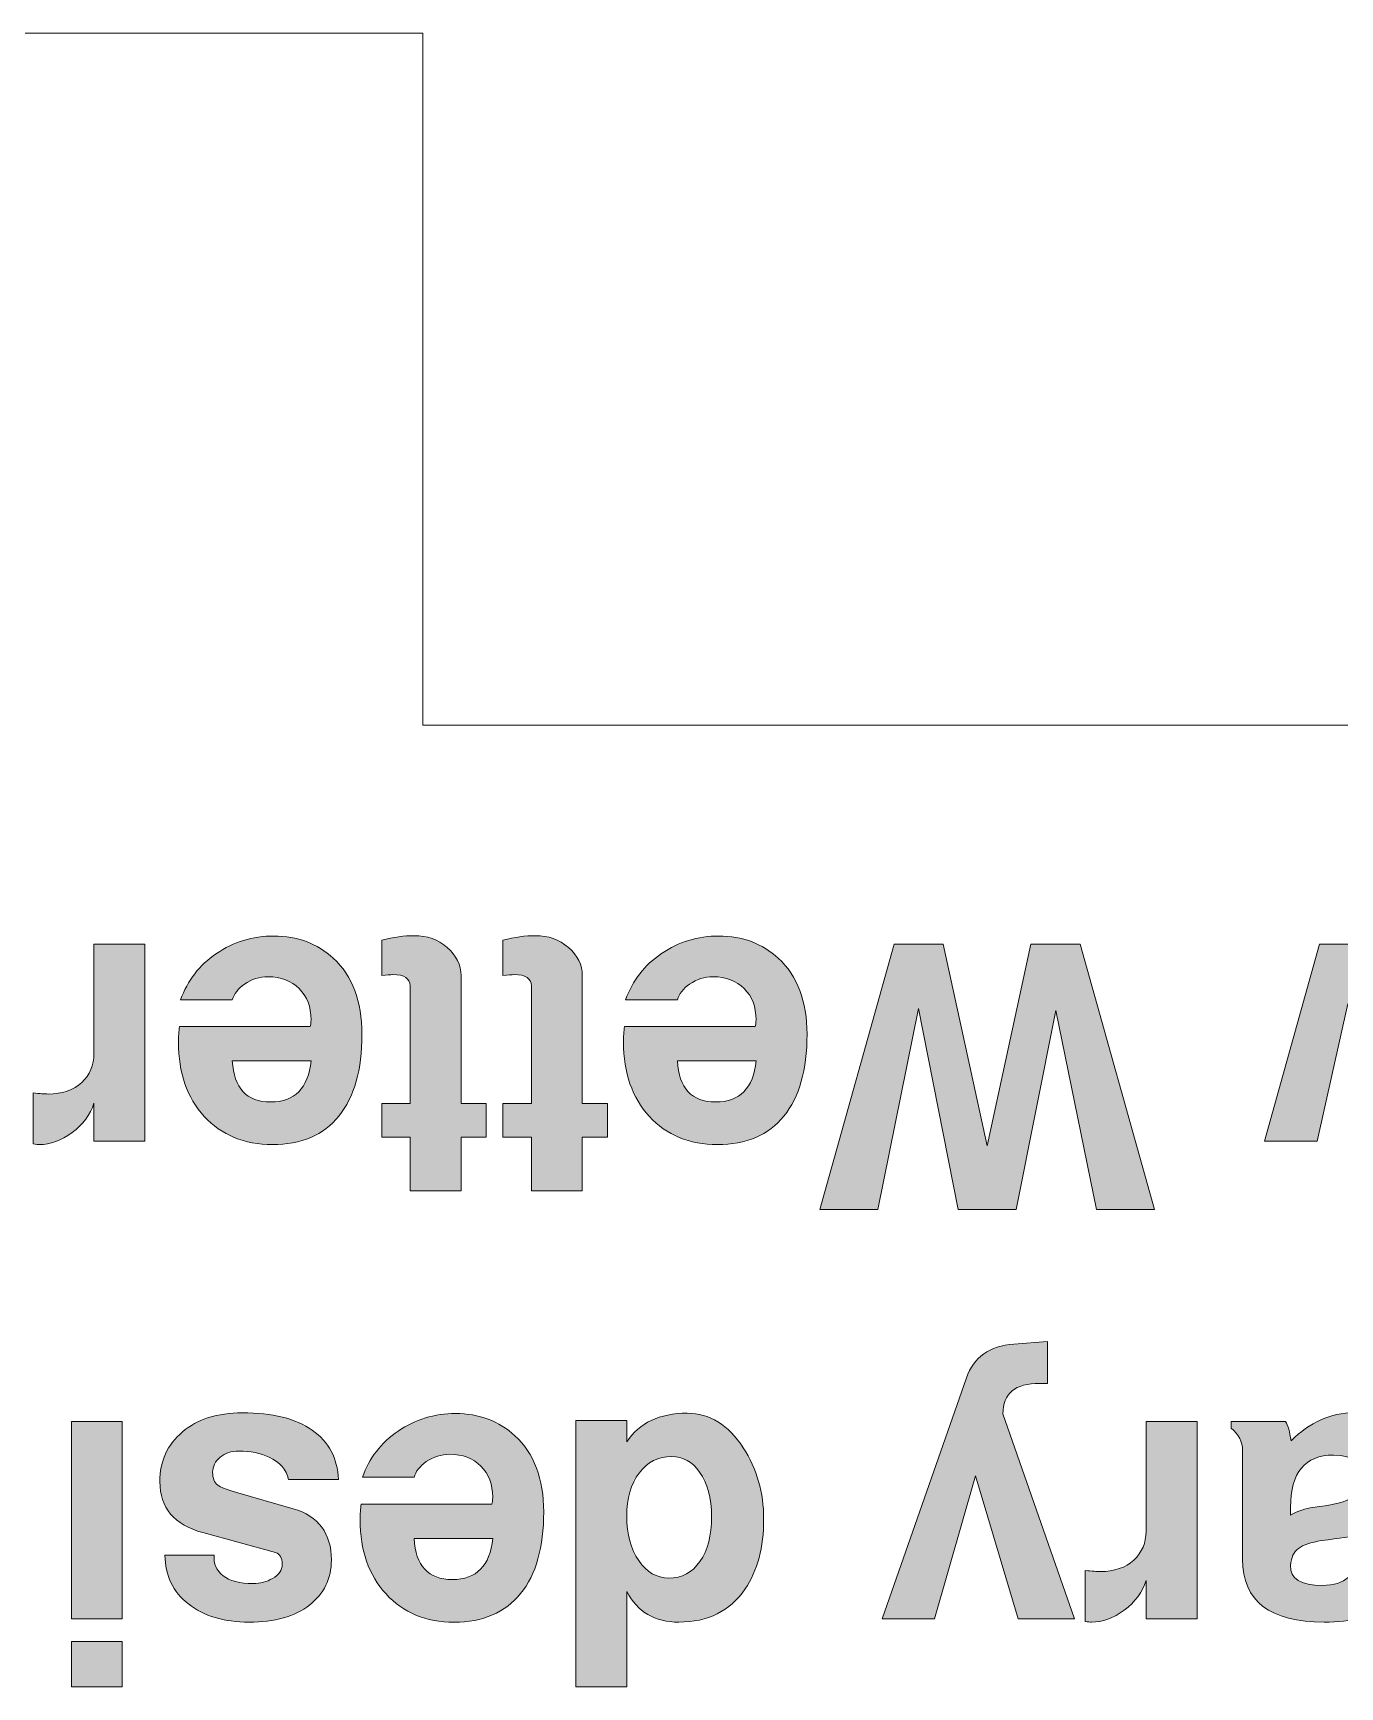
# Model space of a CAD drawing. Header units: inches. Extents: x 0.79 to 6.2, y -4.47 to -0.71.
# Drawn here: x 2.9723 to 3.344, y -1.2125 to -0.7419 of the extents above; entities that cross this region are included whole.
import ezdxf

# ---------------------------------------------------------------- set-up
doc = ezdxf.new("R2010")
doc.units = ezdxf.units.IN
doc.header["$MEASUREMENT"] = 0
doc.layers.add('Layer 1', color=7, linetype='Continuous')

# ---------------------------------------------------------------- blocks, each defined once
blk = doc.blocks.new('block 2')
at = {"layer": 'Layer 1', "color": 7, "lineweight": 5, "true_color": 0xffffff}
for points in [[(2.55409, -0.74186), (3.08312, -0.74186)], [(3.08312, -0.74186), (3.08312, -0.9388)], [(3.08312, -0.9388), (3.60478, -0.9388)]]:
    blk.add_lwpolyline(points, dxfattribs=at)
blk = doc.blocks.new('block 53')
at = {"layer": 'Layer 1', "true_color": 0xed1f24}
h = blk.add_hatch(color=240, dxfattribs=at)
h.dxf.hatch_style = 2
edge = h.paths.add_edge_path()
edge.add_spline(control_points=[(3.21374, -1.19314), (3.21374, -1.19314), (3.23777, -1.12457), (3.23777, -1.12457), (3.23984, -1.1187), (3.24433, -1.11549), (3.25123, -1.11494), (3.25123, -1.11494), (3.26077, -1.11421), (3.26077, -1.11421), (3.26077, -1.11421), (3.26077, -1.12612), (3.26077, -1.12612), (3.26077, -1.12612), (3.25859, -1.12612), (3.25859, -1.12612), (3.25161, -1.12612), (3.24813, -1.12902), (3.24813, -1.13482), (3.24813, -1.13482), (3.26853, -1.19314), (3.26853, -1.19314), (3.26853, -1.19314), (3.25248, -1.19314), (3.25248, -1.19314), (3.25248, -1.19314), (3.24036, -1.15243), (3.24036, -1.15243), (3.24036, -1.15243), (3.22865, -1.19314), (3.22865, -1.19314), (3.22865, -1.19314), (3.21374, -1.19314), (3.21374, -1.19314)], knot_values=[0, 0, 0, 0, 1, 1, 1, 2, 2, 2, 3, 3, 3, 4, 4, 4, 5, 5, 5, 6, 6, 6, 7, 7, 7, 8, 8, 8, 9, 9, 9, 10, 10, 10, 11, 11, 11, 11], degree=3, periodic=1)
h = blk.add_hatch(color=240, dxfattribs=at)
h.dxf.hatch_style = 2
h.paths.add_polyline_path([(2.98315, -1.137), (2.99765, -1.137), (2.99765, -1.19314), (2.98315, -1.19314)])
h.paths.add_polyline_path([(2.98315, -1.19956), (2.99765, -1.19956), (2.99765, -1.21251), (2.98315, -1.21251)])
h = blk.add_hatch(color=240, dxfattribs=at)
h.dxf.hatch_style = 2
edge = h.paths.add_edge_path()
edge.add_spline(control_points=[(3.00832, -1.15409), (3.00832, -1.14829), (3.01046, -1.14358), (3.01474, -1.13995), (3.01902, -1.13633), (3.02469, -1.13451), (3.03173, -1.13451), (3.04036, -1.13451), (3.04701, -1.13615), (3.05167, -1.13943), (3.05634, -1.14271), (3.05884, -1.14739), (3.05918, -1.15347), (3.05918, -1.15347), (3.04489, -1.15347), (3.04489, -1.15347), (3.04433, -1.15063), (3.0425, -1.14853), (3.03939, -1.14715), (3.03698, -1.14598), (3.03411, -1.14539), (3.0308, -1.14539), (3.02866, -1.14539), (3.02688, -1.14598), (3.02547, -1.14716), (3.02405, -1.14834), (3.02334, -1.14977), (3.02334, -1.15144), (3.02334, -1.15311), (3.02382, -1.15433), (3.02479, -1.1551), (3.02554, -1.15565), (3.02723, -1.15631), (3.02984, -1.15708), (3.02984, -1.15708), (3.04622, -1.1618), (3.04622, -1.1618), (3.05348, -1.16393), (3.05711, -1.1688), (3.05711, -1.17638), (3.05711, -1.18169), (3.05504, -1.18597), (3.0509, -1.18921), (3.04675, -1.19245), (3.04102, -1.19407), (3.0337, -1.19407), (3.02658, -1.19407), (3.02084, -1.19235), (3.01645, -1.1889), (3.01206, -1.18544), (3.00984, -1.18081), (3.00977, -1.17501), (3.00977, -1.17501), (3.02376, -1.17501), (3.02376, -1.17501), (3.02355, -1.17743), (3.02439, -1.17938), (3.02629, -1.18087), (3.02819, -1.18235), (3.03104, -1.18309), (3.03484, -1.18309), (3.03691, -1.18309), (3.03874, -1.18261), (3.04033, -1.18164), (3.0422, -1.18061), (3.04312, -1.17926), (3.04312, -1.17761), (3.04312, -1.17574), (3.0425, -1.17464), (3.04126, -1.17429), (3.04126, -1.17429), (3.02054, -1.16859), (3.02054, -1.16859), (3.0124, -1.16638), (3.00832, -1.16155), (3.00832, -1.15409)], knot_values=[0, 0, 0, 0, 1, 1, 1, 2, 2, 2, 3, 3, 3, 4, 4, 4, 5, 5, 5, 6, 6, 6, 7, 7, 7, 8, 8, 8, 9, 9, 9, 10, 10, 10, 11, 11, 11, 12, 12, 12, 13, 13, 13, 14, 14, 14, 15, 15, 15, 16, 16, 16, 17, 17, 17, 18, 18, 18, 19, 19, 19, 20, 20, 20, 21, 21, 21, 22, 22, 22, 23, 23, 23, 24, 24, 24, 25, 25, 25, 25], degree=3, periodic=1)
h = blk.add_hatch(color=240, dxfattribs=at)
h.dxf.hatch_style = 2
edge = h.paths.add_edge_path()
edge.add_spline(control_points=[(3.06529, -1.16496), (3.06529, -1.16331), (3.0654, -1.16182), (3.06561, -1.16051), (3.06561, -1.16051), (3.1028, -1.16051), (3.1028, -1.16051), (3.10293, -1.1601), (3.103, -1.15944), (3.103, -1.15854), (3.103, -1.15488), (3.10187, -1.15193), (3.09962, -1.14969), (3.09736, -1.14744), (3.09441, -1.14632), (3.09079, -1.14632), (3.08839, -1.14632), (3.08617, -1.14701), (3.08411, -1.14839), (3.08227, -1.14971), (3.0811, -1.15119), (3.08063, -1.15285), (3.08063, -1.15285), (3.06592, -1.15285), (3.06592, -1.15285), (3.06785, -1.14739), (3.07125, -1.14301), (3.07612, -1.13969), (3.08099, -1.13637), (3.08643, -1.13472), (3.09243, -1.13472), (3.09913, -1.13472), (3.10476, -1.13683), (3.10932, -1.14104), (3.11478, -1.14608), (3.11751, -1.15329), (3.11751, -1.16269), (3.11751, -1.17277), (3.11532, -1.18052), (3.11093, -1.18594), (3.10654, -1.19137), (3.10024, -1.19407), (3.09202, -1.19407), (3.08401, -1.19407), (3.07756, -1.1914), (3.07265, -1.18605), (3.06775, -1.18069), (3.06529, -1.17367), (3.06529, -1.16496)], knot_values=[0, 0, 0, 0, 1, 1, 1, 2, 2, 2, 3, 3, 3, 4, 4, 4, 5, 5, 5, 6, 6, 6, 7, 7, 7, 8, 8, 8, 9, 9, 9, 10, 10, 10, 11, 11, 11, 12, 12, 12, 13, 13, 13, 14, 14, 14, 15, 15, 15, 16, 16, 16, 16], degree=3, periodic=1)
edge = h.paths.add_edge_path()
edge.add_spline(control_points=[(3.08063, -1.17025), (3.08105, -1.17805), (3.08467, -1.18195), (3.0915, -1.18195), (3.0984, -1.18195), (3.10223, -1.17805), (3.103, -1.17025), (3.103, -1.17025), (3.08063, -1.17025), (3.08063, -1.17025)], knot_values=[0, 0, 0, 0, 1, 1, 1, 2, 2, 2, 3, 3, 3, 3], degree=3, periodic=1)
h = blk.add_hatch(color=240, dxfattribs=at)
h.dxf.hatch_style = 2
edge = h.paths.add_edge_path()
edge.add_spline(control_points=[(3.12662, -1.13668), (3.12662, -1.13668), (3.14112, -1.13668), (3.14112, -1.13668), (3.14112, -1.13668), (3.14112, -1.1428), (3.14112, -1.1428), (3.14471, -1.13734), (3.15044, -1.13462), (3.15832, -1.13462), (3.16467, -1.13462), (3.16999, -1.13789), (3.17427, -1.14446), (3.17814, -1.15047), (3.18007, -1.15723), (3.18007, -1.16476), (3.18007, -1.17277), (3.17831, -1.1794), (3.17479, -1.18464), (3.17051, -1.19093), (3.16423, -1.19407), (3.15594, -1.19407), (3.1491, -1.19407), (3.14417, -1.19118), (3.14112, -1.18537), (3.14112, -1.18537), (3.14112, -1.21251), (3.14112, -1.21251), (3.14112, -1.21251), (3.12662, -1.21251), (3.12662, -1.21251), (3.12662, -1.21251), (3.12662, -1.13668), (3.12662, -1.13668)], knot_values=[0, 0, 0, 0, 1, 1, 1, 2, 2, 2, 3, 3, 3, 4, 4, 4, 5, 5, 5, 6, 6, 6, 7, 7, 7, 8, 8, 8, 9, 9, 9, 10, 10, 10, 11, 11, 11, 11], degree=3, periodic=1)
edge = h.paths.add_edge_path()
edge.add_spline(control_points=[(3.14112, -1.16388), (3.14112, -1.16904), (3.14226, -1.17328), (3.14452, -1.17658), (3.1468, -1.17988), (3.14965, -1.18154), (3.15309, -1.18154), (3.1568, -1.18154), (3.15976, -1.17995), (3.16196, -1.17679), (3.16416, -1.17362), (3.16526, -1.16939), (3.16526, -1.16408), (3.16526, -1.15871), (3.16412, -1.15448), (3.16185, -1.15138), (3.15979, -1.14842), (3.15715, -1.14694), (3.15391, -1.14694), (3.15013, -1.14694), (3.14705, -1.14851), (3.14468, -1.15164), (3.14231, -1.15477), (3.14112, -1.15885), (3.14112, -1.16388)], knot_values=[0, 0, 0, 0, 1, 1, 1, 2, 2, 2, 3, 3, 3, 4, 4, 4, 5, 5, 5, 6, 6, 6, 7, 7, 7, 8, 8, 8, 8], degree=3, periodic=1)
h = blk.add_hatch(color=240, dxfattribs=at)
h.dxf.hatch_style = 2
edge = h.paths.add_edge_path()
edge.add_spline(control_points=[(3.27154, -1.17936), (3.27347, -1.17957), (3.27489, -1.17967), (3.27578, -1.17967), (3.27986, -1.17967), (3.28305, -1.17859), (3.28537, -1.17641), (3.28769, -1.17424), (3.28884, -1.17149), (3.28884, -1.16818), (3.28884, -1.16818), (3.28884, -1.137), (3.28884, -1.137), (3.28884, -1.137), (3.30334, -1.137), (3.30334, -1.137), (3.30334, -1.137), (3.30334, -1.19314), (3.30334, -1.19314), (3.30334, -1.19314), (3.28884, -1.19314), (3.28884, -1.19314), (3.28884, -1.19314), (3.28884, -1.18226), (3.28884, -1.18226), (3.2878, -1.18558), (3.28573, -1.18837), (3.28263, -1.19065), (3.27951, -1.19293), (3.27641, -1.19407), (3.2733, -1.19407), (3.27296, -1.19407), (3.27237, -1.194), (3.27154, -1.19387), (3.27154, -1.19387), (3.27154, -1.17936), (3.27154, -1.17936)], knot_values=[0, 0, 0, 0, 1, 1, 1, 2, 2, 2, 3, 3, 3, 4, 4, 4, 5, 5, 5, 6, 6, 6, 7, 7, 7, 8, 8, 8, 9, 9, 9, 10, 10, 10, 11, 11, 11, 12, 12, 12, 12], degree=3, periodic=1)
h = blk.add_hatch(color=240, dxfattribs=at)
h.dxf.hatch_style = 2
edge = h.paths.add_edge_path()
edge.add_spline(control_points=[(3.31308, -1.137), (3.31308, -1.137), (3.32852, -1.137), (3.32852, -1.137), (3.3292, -1.1381), (3.32973, -1.13993), (3.33007, -1.14249), (3.33539, -1.13717), (3.34136, -1.13451), (3.34799, -1.13451), (3.35338, -1.13451), (3.35749, -1.13601), (3.36032, -1.13902), (3.36315, -1.14202), (3.36456, -1.14628), (3.36456, -1.15181), (3.36456, -1.15637), (3.36322, -1.16027), (3.36053, -1.16351), (3.35783, -1.16676), (3.35421, -1.16873), (3.34965, -1.16942), (3.34751, -1.1697), (3.34389, -1.17018), (3.33877, -1.17087), (3.33573, -1.17135), (3.33354, -1.17209), (3.33219, -1.1731), (3.33084, -1.1741), (3.33011, -1.1757), (3.32996, -1.17791), (3.32976, -1.18171), (3.33276, -1.18361), (3.33898, -1.18361), (3.34547, -1.18361), (3.34882, -1.18057), (3.34903, -1.17449), (3.34903, -1.17449), (3.36281, -1.17449), (3.36281, -1.17449), (3.36253, -1.18113), (3.36054, -1.18605), (3.35685, -1.18926), (3.35316, -1.19247), (3.34737, -1.19407), (3.3395, -1.19407), (3.32403, -1.19407), (3.31629, -1.1881), (3.31629, -1.17615), (3.31629, -1.17615), (3.31629, -1.14518), (3.31629, -1.14518), (3.31629, -1.14276), (3.31522, -1.14066), (3.31308, -1.13886), (3.31308, -1.13886), (3.31308, -1.137), (3.31308, -1.137)], knot_values=[0, 0, 0, 0, 1, 1, 1, 2, 2, 2, 3, 3, 3, 4, 4, 4, 5, 5, 5, 6, 6, 6, 7, 7, 7, 8, 8, 8, 9, 9, 9, 10, 10, 10, 11, 11, 11, 12, 12, 12, 13, 13, 13, 14, 14, 14, 15, 15, 15, 16, 16, 16, 17, 17, 17, 18, 18, 18, 19, 19, 19, 19], degree=3, periodic=1)
edge = h.paths.add_edge_path()
edge.add_spline(control_points=[(3.32996, -1.16144), (3.32996, -1.16144), (3.32996, -1.16362), (3.32996, -1.16362), (3.33205, -1.16244), (3.33417, -1.16172), (3.33632, -1.16144), (3.34138, -1.16082), (3.34479, -1.16006), (3.34652, -1.15917), (3.34895, -1.15799), (3.35017, -1.15592), (3.35017, -1.15295), (3.35017, -1.14867), (3.34749, -1.14653), (3.34215, -1.14653), (3.33403, -1.14653), (3.32996, -1.1515), (3.32996, -1.16144)], knot_values=[0, 0, 0, 0, 1, 1, 1, 2, 2, 2, 3, 3, 3, 4, 4, 4, 5, 5, 5, 6, 6, 6, 6], degree=3, periodic=1)
at = {"layer": 'Layer 1', "lineweight": 0}
for points in [[(2.98315, -1.137), (2.99765, -1.137), (2.99765, -1.19314), (2.98315, -1.19314), (2.98315, -1.137)], [(2.98315, -1.19956), (2.99765, -1.19956), (2.99765, -1.21251), (2.98315, -1.21251), (2.98315, -1.19956)]]:
    blk.add_lwpolyline(points, dxfattribs=at)
for points, knots in [([(3.21374, -1.19314), (3.21374, -1.19314), (3.23777, -1.12457), (3.23777, -1.12457), (3.23984, -1.1187), (3.24433, -1.11549), (3.25123, -1.11494), (3.25123, -1.11494), (3.26077, -1.11421), (3.26077, -1.11421), (3.26077, -1.11421), (3.26077, -1.12612), (3.26077, -1.12612), (3.26077, -1.12612), (3.25859, -1.12612), (3.25859, -1.12612), (3.25161, -1.12612), (3.24813, -1.12902), (3.24813, -1.13482), (3.24813, -1.13482), (3.26853, -1.19314), (3.26853, -1.19314), (3.26853, -1.19314), (3.25248, -1.19314), (3.25248, -1.19314), (3.25248, -1.19314), (3.24036, -1.15243), (3.24036, -1.15243), (3.24036, -1.15243), (3.22865, -1.19314), (3.22865, -1.19314), (3.22865, -1.19314), (3.21374, -1.19314), (3.21374, -1.19314)], [0, 0, 0, 0, 1, 1, 1, 2, 2, 2, 3, 3, 3, 4, 4, 4, 5, 5, 5, 6, 6, 6, 7, 7, 7, 8, 8, 8, 9, 9, 9, 10, 10, 10, 11, 11, 11, 11]), ([(3.00832, -1.15409), (3.00832, -1.14829), (3.01046, -1.14358), (3.01474, -1.13995), (3.01902, -1.13633), (3.02469, -1.13451), (3.03173, -1.13451), (3.04036, -1.13451), (3.04701, -1.13615), (3.05167, -1.13943), (3.05634, -1.14271), (3.05884, -1.14739), (3.05918, -1.15347), (3.05918, -1.15347), (3.04489, -1.15347), (3.04489, -1.15347), (3.04433, -1.15063), (3.0425, -1.14853), (3.03939, -1.14715), (3.03698, -1.14598), (3.03411, -1.14539), (3.0308, -1.14539), (3.02866, -1.14539), (3.02688, -1.14598), (3.02547, -1.14716), (3.02405, -1.14834), (3.02334, -1.14977), (3.02334, -1.15144), (3.02334, -1.15311), (3.02382, -1.15433), (3.02479, -1.1551), (3.02554, -1.15565), (3.02723, -1.15631), (3.02984, -1.15708), (3.02984, -1.15708), (3.04622, -1.1618), (3.04622, -1.1618), (3.05348, -1.16393), (3.05711, -1.1688), (3.05711, -1.17638), (3.05711, -1.18169), (3.05504, -1.18597), (3.0509, -1.18921), (3.04675, -1.19245), (3.04102, -1.19407), (3.0337, -1.19407), (3.02658, -1.19407), (3.02084, -1.19235), (3.01645, -1.1889), (3.01206, -1.18544), (3.00984, -1.18081), (3.00977, -1.17501), (3.00977, -1.17501), (3.02376, -1.17501), (3.02376, -1.17501), (3.02355, -1.17743), (3.02439, -1.17938), (3.02629, -1.18087), (3.02819, -1.18235), (3.03104, -1.18309), (3.03484, -1.18309), (3.03691, -1.18309), (3.03874, -1.18261), (3.04033, -1.18164), (3.0422, -1.18061), (3.04312, -1.17926), (3.04312, -1.17761), (3.04312, -1.17574), (3.0425, -1.17464), (3.04126, -1.17429), (3.04126, -1.17429), (3.02054, -1.16859), (3.02054, -1.16859), (3.0124, -1.16638), (3.00832, -1.16155), (3.00832, -1.15409)], [0, 0, 0, 0, 1, 1, 1, 2, 2, 2, 3, 3, 3, 4, 4, 4, 5, 5, 5, 6, 6, 6, 7, 7, 7, 8, 8, 8, 9, 9, 9, 10, 10, 10, 11, 11, 11, 12, 12, 12, 13, 13, 13, 14, 14, 14, 15, 15, 15, 16, 16, 16, 17, 17, 17, 18, 18, 18, 19, 19, 19, 20, 20, 20, 21, 21, 21, 22, 22, 22, 23, 23, 23, 24, 24, 24, 25, 25, 25, 25]), ([(3.06529, -1.16496), (3.06529, -1.16331), (3.0654, -1.16182), (3.06561, -1.16051), (3.06561, -1.16051), (3.1028, -1.16051), (3.1028, -1.16051), (3.10293, -1.1601), (3.103, -1.15944), (3.103, -1.15854), (3.103, -1.15488), (3.10187, -1.15193), (3.09962, -1.14969), (3.09736, -1.14744), (3.09441, -1.14632), (3.09079, -1.14632), (3.08839, -1.14632), (3.08617, -1.14701), (3.08411, -1.14839), (3.08227, -1.14971), (3.0811, -1.15119), (3.08063, -1.15285), (3.08063, -1.15285), (3.06592, -1.15285), (3.06592, -1.15285), (3.06785, -1.14739), (3.07125, -1.14301), (3.07612, -1.13969), (3.08099, -1.13637), (3.08643, -1.13472), (3.09243, -1.13472), (3.09913, -1.13472), (3.10476, -1.13683), (3.10932, -1.14104), (3.11478, -1.14608), (3.11751, -1.15329), (3.11751, -1.16269), (3.11751, -1.17277), (3.11532, -1.18052), (3.11093, -1.18594), (3.10654, -1.19137), (3.10024, -1.19407), (3.09202, -1.19407), (3.08401, -1.19407), (3.07756, -1.1914), (3.07265, -1.18605), (3.06775, -1.18069), (3.06529, -1.17367), (3.06529, -1.16496)], [0, 0, 0, 0, 1, 1, 1, 2, 2, 2, 3, 3, 3, 4, 4, 4, 5, 5, 5, 6, 6, 6, 7, 7, 7, 8, 8, 8, 9, 9, 9, 10, 10, 10, 11, 11, 11, 12, 12, 12, 13, 13, 13, 14, 14, 14, 15, 15, 15, 16, 16, 16, 16]), ([(3.12662, -1.13668), (3.12662, -1.13668), (3.14112, -1.13668), (3.14112, -1.13668), (3.14112, -1.13668), (3.14112, -1.1428), (3.14112, -1.1428), (3.14471, -1.13734), (3.15044, -1.13462), (3.15832, -1.13462), (3.16467, -1.13462), (3.16999, -1.13789), (3.17427, -1.14446), (3.17814, -1.15047), (3.18007, -1.15723), (3.18007, -1.16476), (3.18007, -1.17277), (3.17831, -1.1794), (3.17479, -1.18464), (3.17051, -1.19093), (3.16423, -1.19407), (3.15594, -1.19407), (3.1491, -1.19407), (3.14417, -1.19118), (3.14112, -1.18537), (3.14112, -1.18537), (3.14112, -1.21251), (3.14112, -1.21251), (3.14112, -1.21251), (3.12662, -1.21251), (3.12662, -1.21251), (3.12662, -1.21251), (3.12662, -1.13668), (3.12662, -1.13668)], [0, 0, 0, 0, 1, 1, 1, 2, 2, 2, 3, 3, 3, 4, 4, 4, 5, 5, 5, 6, 6, 6, 7, 7, 7, 8, 8, 8, 9, 9, 9, 10, 10, 10, 11, 11, 11, 11]), ([(3.27154, -1.17936), (3.27347, -1.17957), (3.27489, -1.17967), (3.27578, -1.17967), (3.27986, -1.17967), (3.28305, -1.17859), (3.28537, -1.17641), (3.28769, -1.17424), (3.28884, -1.17149), (3.28884, -1.16818), (3.28884, -1.16818), (3.28884, -1.137), (3.28884, -1.137), (3.28884, -1.137), (3.30334, -1.137), (3.30334, -1.137), (3.30334, -1.137), (3.30334, -1.19314), (3.30334, -1.19314), (3.30334, -1.19314), (3.28884, -1.19314), (3.28884, -1.19314), (3.28884, -1.19314), (3.28884, -1.18226), (3.28884, -1.18226), (3.2878, -1.18558), (3.28573, -1.18837), (3.28263, -1.19065), (3.27951, -1.19293), (3.27641, -1.19407), (3.2733, -1.19407), (3.27296, -1.19407), (3.27237, -1.194), (3.27154, -1.19387), (3.27154, -1.19387), (3.27154, -1.17936), (3.27154, -1.17936)], [0, 0, 0, 0, 1, 1, 1, 2, 2, 2, 3, 3, 3, 4, 4, 4, 5, 5, 5, 6, 6, 6, 7, 7, 7, 8, 8, 8, 9, 9, 9, 10, 10, 10, 11, 11, 11, 12, 12, 12, 12]), ([(3.31308, -1.137), (3.31308, -1.137), (3.32852, -1.137), (3.32852, -1.137), (3.3292, -1.1381), (3.32973, -1.13993), (3.33007, -1.14249), (3.33539, -1.13717), (3.34136, -1.13451), (3.34799, -1.13451), (3.35338, -1.13451), (3.35749, -1.13601), (3.36032, -1.13902), (3.36315, -1.14202), (3.36456, -1.14628), (3.36456, -1.15181), (3.36456, -1.15637), (3.36322, -1.16027), (3.36053, -1.16351), (3.35783, -1.16676), (3.35421, -1.16873), (3.34965, -1.16942), (3.34751, -1.1697), (3.34389, -1.17018), (3.33877, -1.17087), (3.33573, -1.17135), (3.33354, -1.17209), (3.33219, -1.1731), (3.33084, -1.1741), (3.33011, -1.1757), (3.32996, -1.17791), (3.32976, -1.18171), (3.33276, -1.18361), (3.33898, -1.18361), (3.34547, -1.18361), (3.34882, -1.18057), (3.34903, -1.17449), (3.34903, -1.17449), (3.36281, -1.17449), (3.36281, -1.17449), (3.36253, -1.18113), (3.36054, -1.18605), (3.35685, -1.18926), (3.35316, -1.19247), (3.34737, -1.19407), (3.3395, -1.19407), (3.32403, -1.19407), (3.31629, -1.1881), (3.31629, -1.17615), (3.31629, -1.17615), (3.31629, -1.14518), (3.31629, -1.14518), (3.31629, -1.14276), (3.31522, -1.14066), (3.31308, -1.13886), (3.31308, -1.13886), (3.31308, -1.137), (3.31308, -1.137)], [0, 0, 0, 0, 1, 1, 1, 2, 2, 2, 3, 3, 3, 4, 4, 4, 5, 5, 5, 6, 6, 6, 7, 7, 7, 8, 8, 8, 9, 9, 9, 10, 10, 10, 11, 11, 11, 12, 12, 12, 13, 13, 13, 14, 14, 14, 15, 15, 15, 16, 16, 16, 17, 17, 17, 18, 18, 18, 19, 19, 19, 19]), ([(3.14112, -1.16388), (3.14112, -1.16904), (3.14226, -1.17328), (3.14452, -1.17658), (3.1468, -1.17988), (3.14965, -1.18154), (3.15309, -1.18154), (3.1568, -1.18154), (3.15976, -1.17995), (3.16196, -1.17679), (3.16416, -1.17362), (3.16526, -1.16939), (3.16526, -1.16408), (3.16526, -1.15871), (3.16412, -1.15448), (3.16185, -1.15138), (3.15979, -1.14842), (3.15715, -1.14694), (3.15391, -1.14694), (3.15013, -1.14694), (3.14705, -1.14851), (3.14468, -1.15164), (3.14231, -1.15477), (3.14112, -1.15885), (3.14112, -1.16388)], [0, 0, 0, 0, 1, 1, 1, 2, 2, 2, 3, 3, 3, 4, 4, 4, 5, 5, 5, 6, 6, 6, 7, 7, 7, 8, 8, 8, 8]), ([(3.32996, -1.16144), (3.32996, -1.16144), (3.32996, -1.16362), (3.32996, -1.16362), (3.33205, -1.16244), (3.33417, -1.16172), (3.33632, -1.16144), (3.34138, -1.16082), (3.34479, -1.16006), (3.34652, -1.15917), (3.34895, -1.15799), (3.35017, -1.15592), (3.35017, -1.15295), (3.35017, -1.14867), (3.34749, -1.14653), (3.34215, -1.14653), (3.33403, -1.14653), (3.32996, -1.1515), (3.32996, -1.16144)], [0, 0, 0, 0, 1, 1, 1, 2, 2, 2, 3, 3, 3, 4, 4, 4, 5, 5, 5, 6, 6, 6, 6]), ([(3.08063, -1.17025), (3.08105, -1.17805), (3.08467, -1.18195), (3.0915, -1.18195), (3.0984, -1.18195), (3.10223, -1.17805), (3.103, -1.17025), (3.103, -1.17025), (3.08063, -1.17025), (3.08063, -1.17025)], [0, 0, 0, 0, 1, 1, 1, 2, 2, 2, 3, 3, 3, 3])]:
    blk.add_open_spline(points, degree=3, knots=knots, dxfattribs=at)
blk = doc.blocks.new('block 52')
at = {"layer": 'Layer 1'}
blk.add_blockref('block 53', (0, 0), dxfattribs=at)
blk = doc.blocks.new('block 54')
at = {"layer": 'Layer 1', "true_color": 0xed1f24}
h = blk.add_hatch(color=240, dxfattribs=at)
h.dxf.hatch_style = 2
edge = h.paths.add_edge_path()
edge.add_spline(control_points=[(2.97228, -1.04346), (2.97421, -1.04367), (2.97563, -1.04378), (2.97652, -1.04378), (2.9806, -1.04378), (2.98379, -1.04269), (2.9861, -1.04051), (2.98842, -1.03834), (2.98958, -1.03559), (2.98958, -1.03228), (2.98958, -1.03228), (2.98958, -1.0011), (2.98958, -1.0011), (2.98958, -1.0011), (3.00408, -1.0011), (3.00408, -1.0011), (3.00408, -1.0011), (3.00408, -1.05724), (3.00408, -1.05724), (3.00408, -1.05724), (2.98958, -1.05724), (2.98958, -1.05724), (2.98958, -1.05724), (2.98958, -1.04637), (2.98958, -1.04637), (2.98854, -1.04968), (2.98647, -1.05248), (2.98336, -1.05476), (2.98025, -1.05703), (2.97715, -1.05817), (2.97404, -1.05817), (2.97369, -1.05817), (2.9731, -1.05811), (2.97228, -1.05797), (2.97228, -1.05797), (2.97228, -1.04346), (2.97228, -1.04346)], knot_values=[0, 0, 0, 0, 1, 1, 1, 2, 2, 2, 3, 3, 3, 4, 4, 4, 5, 5, 5, 6, 6, 6, 7, 7, 7, 8, 8, 8, 9, 9, 9, 10, 10, 10, 11, 11, 11, 12, 12, 12, 12], degree=3, periodic=1)
h = blk.add_hatch(color=240, dxfattribs=at)
h.dxf.hatch_style = 2
edge = h.paths.add_edge_path()
edge.add_spline(control_points=[(3.01361, -1.02907), (3.01361, -1.02741), (3.01371, -1.02593), (3.01392, -1.02461), (3.01392, -1.02461), (3.05111, -1.02461), (3.05111, -1.02461), (3.05125, -1.0242), (3.05132, -1.02354), (3.05132, -1.02264), (3.05132, -1.01898), (3.05019, -1.01603), (3.04793, -1.01379), (3.04567, -1.01154), (3.04273, -1.01042), (3.0391, -1.01042), (3.03671, -1.01042), (3.03448, -1.01111), (3.03243, -1.01249), (3.03059, -1.01381), (3.02942, -1.01529), (3.02894, -1.01695), (3.02894, -1.01695), (3.01423, -1.01695), (3.01423, -1.01695), (3.01617, -1.01149), (3.01957, -1.00711), (3.02443, -1.00379), (3.0293, -1.00047), (3.03474, -0.99882), (3.04075, -0.99882), (3.04745, -0.99882), (3.05308, -1.00093), (3.05764, -1.00514), (3.0631, -1.01018), (3.06582, -1.0174), (3.06582, -1.02679), (3.06582, -1.03687), (3.06363, -1.04462), (3.05924, -1.05004), (3.05486, -1.05547), (3.04856, -1.05817), (3.04034, -1.05817), (3.03233, -1.05817), (3.02587, -1.0555), (3.02097, -1.05015), (3.01607, -1.04479), (3.01361, -1.03777), (3.01361, -1.02907)], knot_values=[0, 0, 0, 0, 1, 1, 1, 2, 2, 2, 3, 3, 3, 4, 4, 4, 5, 5, 5, 6, 6, 6, 7, 7, 7, 8, 8, 8, 9, 9, 9, 10, 10, 10, 11, 11, 11, 12, 12, 12, 13, 13, 13, 14, 14, 14, 15, 15, 15, 16, 16, 16, 16], degree=3, periodic=1)
edge = h.paths.add_edge_path()
edge.add_spline(control_points=[(3.02894, -1.03435), (3.02936, -1.04215), (3.03299, -1.04605), (3.03982, -1.04605), (3.04672, -1.04605), (3.05055, -1.04215), (3.05132, -1.03435), (3.05132, -1.03435), (3.02894, -1.03435), (3.02894, -1.03435)], knot_values=[0, 0, 0, 0, 1, 1, 1, 2, 2, 2, 3, 3, 3, 3], degree=3, periodic=1)
h = blk.add_hatch(color=240, dxfattribs=at)
h.dxf.hatch_style = 2
edge = h.paths.add_edge_path()
edge.add_spline(control_points=[(3.07142, -0.99996), (3.0748, -0.99913), (3.07787, -0.99872), (3.08063, -0.99872), (3.0843, -0.99872), (3.08744, -0.99984), (3.09006, -1.00208), (3.09269, -1.00433), (3.094, -1.00701), (3.094, -1.01011), (3.094, -1.01011), (3.094, -1.04647), (3.094, -1.04647), (3.094, -1.04647), (3.10115, -1.04647), (3.10115, -1.04647), (3.10115, -1.04647), (3.10115, -1.0561), (3.10115, -1.0561), (3.10115, -1.0561), (3.094, -1.0561), (3.094, -1.0561), (3.094, -1.0561), (3.094, -1.07133), (3.094, -1.07133), (3.094, -1.07133), (3.07949, -1.07133), (3.07949, -1.07133), (3.07949, -1.07133), (3.07949, -1.0561), (3.07949, -1.0561), (3.07949, -1.0561), (3.07142, -1.0561), (3.07142, -1.0561), (3.07142, -1.0561), (3.07142, -1.04647), (3.07142, -1.04647), (3.07142, -1.04647), (3.07949, -1.04647), (3.07949, -1.04647), (3.07949, -1.04647), (3.07949, -1.01301), (3.07949, -1.01301), (3.07949, -1.01087), (3.07787, -1.0098), (3.07463, -1.0098), (3.07387, -1.00987), (3.0728, -1.00994), (3.07142, -1.01001), (3.07142, -1.01001), (3.07142, -0.99996), (3.07142, -0.99996)], knot_values=[0, 0, 0, 0, 1, 1, 1, 2, 2, 2, 3, 3, 3, 4, 4, 4, 5, 5, 5, 6, 6, 6, 7, 7, 7, 8, 8, 8, 9, 9, 9, 10, 10, 10, 11, 11, 11, 12, 12, 12, 13, 13, 13, 14, 14, 14, 15, 15, 15, 16, 16, 16, 17, 17, 17, 17], degree=3, periodic=1)
h = blk.add_hatch(color=240, dxfattribs=at)
h.dxf.hatch_style = 2
edge = h.paths.add_edge_path()
edge.add_spline(control_points=[(3.10591, -0.99996), (3.10929, -0.99913), (3.11237, -0.99872), (3.11513, -0.99872), (3.11879, -0.99872), (3.12193, -0.99984), (3.12455, -1.00208), (3.12718, -1.00433), (3.12849, -1.00701), (3.12849, -1.01011), (3.12849, -1.01011), (3.12849, -1.04647), (3.12849, -1.04647), (3.12849, -1.04647), (3.13564, -1.04647), (3.13564, -1.04647), (3.13564, -1.04647), (3.13564, -1.0561), (3.13564, -1.0561), (3.13564, -1.0561), (3.12849, -1.0561), (3.12849, -1.0561), (3.12849, -1.0561), (3.12849, -1.07133), (3.12849, -1.07133), (3.12849, -1.07133), (3.11399, -1.07133), (3.11399, -1.07133), (3.11399, -1.07133), (3.11399, -1.0561), (3.11399, -1.0561), (3.11399, -1.0561), (3.10591, -1.0561), (3.10591, -1.0561), (3.10591, -1.0561), (3.10591, -1.04647), (3.10591, -1.04647), (3.10591, -1.04647), (3.11399, -1.04647), (3.11399, -1.04647), (3.11399, -1.04647), (3.11399, -1.01301), (3.11399, -1.01301), (3.11399, -1.01087), (3.11237, -1.0098), (3.10912, -1.0098), (3.10836, -1.00987), (3.10729, -1.00994), (3.10591, -1.01001), (3.10591, -1.01001), (3.10591, -0.99996), (3.10591, -0.99996)], knot_values=[0, 0, 0, 0, 1, 1, 1, 2, 2, 2, 3, 3, 3, 4, 4, 4, 5, 5, 5, 6, 6, 6, 7, 7, 7, 8, 8, 8, 9, 9, 9, 10, 10, 10, 11, 11, 11, 12, 12, 12, 13, 13, 13, 14, 14, 14, 15, 15, 15, 16, 16, 16, 17, 17, 17, 17], degree=3, periodic=1)
h = blk.add_hatch(color=240, dxfattribs=at)
h.dxf.hatch_style = 2
edge = h.paths.add_edge_path()
edge.add_spline(control_points=[(3.1402, -1.02907), (3.1402, -1.02741), (3.1403, -1.02593), (3.14051, -1.02461), (3.14051, -1.02461), (3.1777, -1.02461), (3.1777, -1.02461), (3.17784, -1.0242), (3.1779, -1.02354), (3.1779, -1.02264), (3.1779, -1.01898), (3.17678, -1.01603), (3.17452, -1.01379), (3.17226, -1.01154), (3.16932, -1.01042), (3.16569, -1.01042), (3.1633, -1.01042), (3.16107, -1.01111), (3.15902, -1.01249), (3.15717, -1.01381), (3.15601, -1.01529), (3.15553, -1.01695), (3.15553, -1.01695), (3.14082, -1.01695), (3.14082, -1.01695), (3.14275, -1.01149), (3.14615, -1.00711), (3.15102, -1.00379), (3.15589, -1.00047), (3.16133, -0.99882), (3.16734, -0.99882), (3.17404, -0.99882), (3.17967, -1.00093), (3.18422, -1.00514), (3.18968, -1.01018), (3.19241, -1.0174), (3.19241, -1.02679), (3.19241, -1.03687), (3.19022, -1.04462), (3.18583, -1.05004), (3.18144, -1.05547), (3.17514, -1.05817), (3.16692, -1.05817), (3.15892, -1.05817), (3.15246, -1.0555), (3.14756, -1.05015), (3.14265, -1.04479), (3.1402, -1.03777), (3.1402, -1.02907)], knot_values=[0, 0, 0, 0, 1, 1, 1, 2, 2, 2, 3, 3, 3, 4, 4, 4, 5, 5, 5, 6, 6, 6, 7, 7, 7, 8, 8, 8, 9, 9, 9, 10, 10, 10, 11, 11, 11, 12, 12, 12, 13, 13, 13, 14, 14, 14, 15, 15, 15, 16, 16, 16, 16], degree=3, periodic=1)
edge = h.paths.add_edge_path()
edge.add_spline(control_points=[(3.15553, -1.03435), (3.15595, -1.04215), (3.15957, -1.04605), (3.1664, -1.04605), (3.17331, -1.04605), (3.17714, -1.04215), (3.1779, -1.03435), (3.1779, -1.03435), (3.15553, -1.03435), (3.15553, -1.03435)], knot_values=[0, 0, 0, 0, 1, 1, 1, 2, 2, 2, 3, 3, 3, 3], degree=3, periodic=1)
h = blk.add_hatch(color=240, dxfattribs=at)
h.dxf.hatch_style = 2
h.paths.add_polyline_path([(3.19603, -1.07661), (3.21716, -1.0011), (3.23115, -1.0011), (3.24364, -1.05853), (3.25606, -1.0011), (3.27007, -1.0011), (3.29123, -1.07661), (3.27476, -1.07661), (3.26316, -1.02005), (3.25186, -1.07661), (3.23539, -1.07661), (3.2241, -1.01944), (3.2125, -1.07661)])
h = blk.add_hatch(color=240, dxfattribs=at)
h.dxf.hatch_style = 2
h.paths.add_polyline_path([(3.32252, -1.05724), (3.33815, -1.0011), (3.35306, -1.0011), (3.36188, -1.04075), (3.37078, -1.0011), (3.3857, -1.0011), (3.40135, -1.05724), (3.38633, -1.05724), (3.37762, -1.01799), (3.36945, -1.05724), (3.35442, -1.05724), (3.34624, -1.01809), (3.33754, -1.05724)])
at = {"layer": 'Layer 1', "lineweight": 0}
for points in [[(3.19603, -1.07661), (3.21716, -1.0011), (3.23115, -1.0011), (3.24364, -1.05853), (3.25606, -1.0011), (3.27007, -1.0011), (3.29123, -1.07661), (3.27476, -1.07661), (3.26316, -1.02005), (3.25186, -1.07661), (3.23539, -1.07661), (3.2241, -1.01944), (3.2125, -1.07661), (3.19603, -1.07661)], [(3.32252, -1.05724), (3.33815, -1.0011), (3.35306, -1.0011), (3.36188, -1.04075), (3.37078, -1.0011), (3.3857, -1.0011), (3.40135, -1.05724), (3.38633, -1.05724), (3.37762, -1.01799), (3.36945, -1.05724), (3.35442, -1.05724), (3.34624, -1.01809), (3.33754, -1.05724), (3.32252, -1.05724)]]:
    blk.add_lwpolyline(points, dxfattribs=at)
for points, knots in [([(2.97228, -1.04346), (2.97421, -1.04367), (2.97563, -1.04378), (2.97652, -1.04378), (2.9806, -1.04378), (2.98379, -1.04269), (2.9861, -1.04051), (2.98842, -1.03834), (2.98958, -1.03559), (2.98958, -1.03228), (2.98958, -1.03228), (2.98958, -1.0011), (2.98958, -1.0011), (2.98958, -1.0011), (3.00408, -1.0011), (3.00408, -1.0011), (3.00408, -1.0011), (3.00408, -1.05724), (3.00408, -1.05724), (3.00408, -1.05724), (2.98958, -1.05724), (2.98958, -1.05724), (2.98958, -1.05724), (2.98958, -1.04637), (2.98958, -1.04637), (2.98854, -1.04968), (2.98647, -1.05248), (2.98336, -1.05476), (2.98025, -1.05703), (2.97715, -1.05817), (2.97404, -1.05817), (2.97369, -1.05817), (2.9731, -1.05811), (2.97228, -1.05797), (2.97228, -1.05797), (2.97228, -1.04346), (2.97228, -1.04346)], [0, 0, 0, 0, 1, 1, 1, 2, 2, 2, 3, 3, 3, 4, 4, 4, 5, 5, 5, 6, 6, 6, 7, 7, 7, 8, 8, 8, 9, 9, 9, 10, 10, 10, 11, 11, 11, 12, 12, 12, 12]), ([(3.01361, -1.02907), (3.01361, -1.02741), (3.01371, -1.02593), (3.01392, -1.02461), (3.01392, -1.02461), (3.05111, -1.02461), (3.05111, -1.02461), (3.05125, -1.0242), (3.05132, -1.02354), (3.05132, -1.02264), (3.05132, -1.01898), (3.05019, -1.01603), (3.04793, -1.01379), (3.04567, -1.01154), (3.04273, -1.01042), (3.0391, -1.01042), (3.03671, -1.01042), (3.03448, -1.01111), (3.03243, -1.01249), (3.03059, -1.01381), (3.02942, -1.01529), (3.02894, -1.01695), (3.02894, -1.01695), (3.01423, -1.01695), (3.01423, -1.01695), (3.01617, -1.01149), (3.01957, -1.00711), (3.02443, -1.00379), (3.0293, -1.00047), (3.03474, -0.99882), (3.04075, -0.99882), (3.04745, -0.99882), (3.05308, -1.00093), (3.05764, -1.00514), (3.0631, -1.01018), (3.06582, -1.0174), (3.06582, -1.02679), (3.06582, -1.03687), (3.06363, -1.04462), (3.05924, -1.05004), (3.05486, -1.05547), (3.04856, -1.05817), (3.04034, -1.05817), (3.03233, -1.05817), (3.02587, -1.0555), (3.02097, -1.05015), (3.01607, -1.04479), (3.01361, -1.03777), (3.01361, -1.02907)], [0, 0, 0, 0, 1, 1, 1, 2, 2, 2, 3, 3, 3, 4, 4, 4, 5, 5, 5, 6, 6, 6, 7, 7, 7, 8, 8, 8, 9, 9, 9, 10, 10, 10, 11, 11, 11, 12, 12, 12, 13, 13, 13, 14, 14, 14, 15, 15, 15, 16, 16, 16, 16]), ([(3.07142, -0.99996), (3.0748, -0.99913), (3.07787, -0.99872), (3.08063, -0.99872), (3.0843, -0.99872), (3.08744, -0.99984), (3.09006, -1.00208), (3.09269, -1.00433), (3.094, -1.00701), (3.094, -1.01011), (3.094, -1.01011), (3.094, -1.04647), (3.094, -1.04647), (3.094, -1.04647), (3.10115, -1.04647), (3.10115, -1.04647), (3.10115, -1.04647), (3.10115, -1.0561), (3.10115, -1.0561), (3.10115, -1.0561), (3.094, -1.0561), (3.094, -1.0561), (3.094, -1.0561), (3.094, -1.07133), (3.094, -1.07133), (3.094, -1.07133), (3.07949, -1.07133), (3.07949, -1.07133), (3.07949, -1.07133), (3.07949, -1.0561), (3.07949, -1.0561), (3.07949, -1.0561), (3.07142, -1.0561), (3.07142, -1.0561), (3.07142, -1.0561), (3.07142, -1.04647), (3.07142, -1.04647), (3.07142, -1.04647), (3.07949, -1.04647), (3.07949, -1.04647), (3.07949, -1.04647), (3.07949, -1.01301), (3.07949, -1.01301), (3.07949, -1.01087), (3.07787, -1.0098), (3.07463, -1.0098), (3.07387, -1.00987), (3.0728, -1.00994), (3.07142, -1.01001), (3.07142, -1.01001), (3.07142, -0.99996), (3.07142, -0.99996)], [0, 0, 0, 0, 1, 1, 1, 2, 2, 2, 3, 3, 3, 4, 4, 4, 5, 5, 5, 6, 6, 6, 7, 7, 7, 8, 8, 8, 9, 9, 9, 10, 10, 10, 11, 11, 11, 12, 12, 12, 13, 13, 13, 14, 14, 14, 15, 15, 15, 16, 16, 16, 17, 17, 17, 17]), ([(3.10591, -0.99996), (3.10929, -0.99913), (3.11237, -0.99872), (3.11513, -0.99872), (3.11879, -0.99872), (3.12193, -0.99984), (3.12455, -1.00208), (3.12718, -1.00433), (3.12849, -1.00701), (3.12849, -1.01011), (3.12849, -1.01011), (3.12849, -1.04647), (3.12849, -1.04647), (3.12849, -1.04647), (3.13564, -1.04647), (3.13564, -1.04647), (3.13564, -1.04647), (3.13564, -1.0561), (3.13564, -1.0561), (3.13564, -1.0561), (3.12849, -1.0561), (3.12849, -1.0561), (3.12849, -1.0561), (3.12849, -1.07133), (3.12849, -1.07133), (3.12849, -1.07133), (3.11399, -1.07133), (3.11399, -1.07133), (3.11399, -1.07133), (3.11399, -1.0561), (3.11399, -1.0561), (3.11399, -1.0561), (3.10591, -1.0561), (3.10591, -1.0561), (3.10591, -1.0561), (3.10591, -1.04647), (3.10591, -1.04647), (3.10591, -1.04647), (3.11399, -1.04647), (3.11399, -1.04647), (3.11399, -1.04647), (3.11399, -1.01301), (3.11399, -1.01301), (3.11399, -1.01087), (3.11237, -1.0098), (3.10912, -1.0098), (3.10836, -1.00987), (3.10729, -1.00994), (3.10591, -1.01001), (3.10591, -1.01001), (3.10591, -0.99996), (3.10591, -0.99996)], [0, 0, 0, 0, 1, 1, 1, 2, 2, 2, 3, 3, 3, 4, 4, 4, 5, 5, 5, 6, 6, 6, 7, 7, 7, 8, 8, 8, 9, 9, 9, 10, 10, 10, 11, 11, 11, 12, 12, 12, 13, 13, 13, 14, 14, 14, 15, 15, 15, 16, 16, 16, 17, 17, 17, 17]), ([(3.1402, -1.02907), (3.1402, -1.02741), (3.1403, -1.02593), (3.14051, -1.02461), (3.14051, -1.02461), (3.1777, -1.02461), (3.1777, -1.02461), (3.17784, -1.0242), (3.1779, -1.02354), (3.1779, -1.02264), (3.1779, -1.01898), (3.17678, -1.01603), (3.17452, -1.01379), (3.17226, -1.01154), (3.16932, -1.01042), (3.16569, -1.01042), (3.1633, -1.01042), (3.16107, -1.01111), (3.15902, -1.01249), (3.15717, -1.01381), (3.15601, -1.01529), (3.15553, -1.01695), (3.15553, -1.01695), (3.14082, -1.01695), (3.14082, -1.01695), (3.14275, -1.01149), (3.14615, -1.00711), (3.15102, -1.00379), (3.15589, -1.00047), (3.16133, -0.99882), (3.16734, -0.99882), (3.17404, -0.99882), (3.17967, -1.00093), (3.18422, -1.00514), (3.18968, -1.01018), (3.19241, -1.0174), (3.19241, -1.02679), (3.19241, -1.03687), (3.19022, -1.04462), (3.18583, -1.05004), (3.18144, -1.05547), (3.17514, -1.05817), (3.16692, -1.05817), (3.15892, -1.05817), (3.15246, -1.0555), (3.14756, -1.05015), (3.14265, -1.04479), (3.1402, -1.03777), (3.1402, -1.02907)], [0, 0, 0, 0, 1, 1, 1, 2, 2, 2, 3, 3, 3, 4, 4, 4, 5, 5, 5, 6, 6, 6, 7, 7, 7, 8, 8, 8, 9, 9, 9, 10, 10, 10, 11, 11, 11, 12, 12, 12, 13, 13, 13, 14, 14, 14, 15, 15, 15, 16, 16, 16, 16]), ([(3.02894, -1.03435), (3.02936, -1.04215), (3.03299, -1.04605), (3.03982, -1.04605), (3.04672, -1.04605), (3.05055, -1.04215), (3.05132, -1.03435), (3.05132, -1.03435), (3.02894, -1.03435), (3.02894, -1.03435)], [0, 0, 0, 0, 1, 1, 1, 2, 2, 2, 3, 3, 3, 3]), ([(3.15553, -1.03435), (3.15595, -1.04215), (3.15957, -1.04605), (3.1664, -1.04605), (3.17331, -1.04605), (3.17714, -1.04215), (3.1779, -1.03435), (3.1779, -1.03435), (3.15553, -1.03435), (3.15553, -1.03435)], [0, 0, 0, 0, 1, 1, 1, 2, 2, 2, 3, 3, 3, 3])]:
    blk.add_open_spline(points, degree=3, knots=knots, dxfattribs=at)
blk = doc.blocks.new('block 50')
at = {"layer": 'Layer 1'}
for name in ['block 54', 'block 52']:
    blk.add_blockref(name, (0, 0), dxfattribs=at)

msp = doc.modelspace()

# ---------------------------------------------------------------- block references
at = {"layer": 'Layer 1'}
for name in ['block 2', 'block 50']:
    msp.add_blockref(name, (0, 0), dxfattribs=at)

doc.saveas('drawing.dxf')
